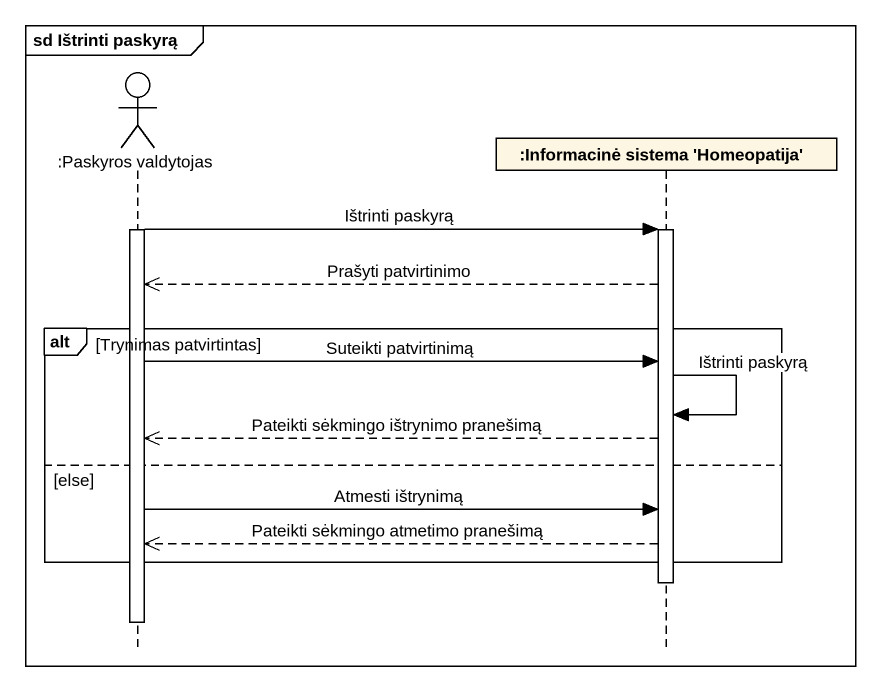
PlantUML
@startuml
mainframe sd Ištrinti paskyrą
hide footbox
actor ":Paskyros valdytojas" as Paskyros_valdytojas
participant ":Informacinė sistema 'Homeopatija'" as Informacinė_sistema

activate Paskyros_valdytojas
Paskyros_valdytojas -> Informacinė_sistema : Ištrinti paskyrą
activate Informacinė_sistema
Informacinė_sistema -->> Paskyros_valdytojas : Prašyti patvirtinimo
alt Trynimas patvirtintas
  Paskyros_valdytojas -> Informacinė_sistema : Suteikti patvirtinimą
  Informacinė_sistema -> Informacinė_sistema : Ištrinti paskyrą
  Informacinė_sistema -->> Paskyros_valdytojas : Pateikti sėkmingo ištrynimo pranešimą
else else
  Paskyros_valdytojas -> Informacinė_sistema : Atmesti ištrynimą
  Informacinė_sistema -->> Paskyros_valdytojas : Pateikti sėkmingo atmetimo pranešimą
end
deactivate Informacinė_sistema
deactivate Paskyros_valdytojas
@enduml
